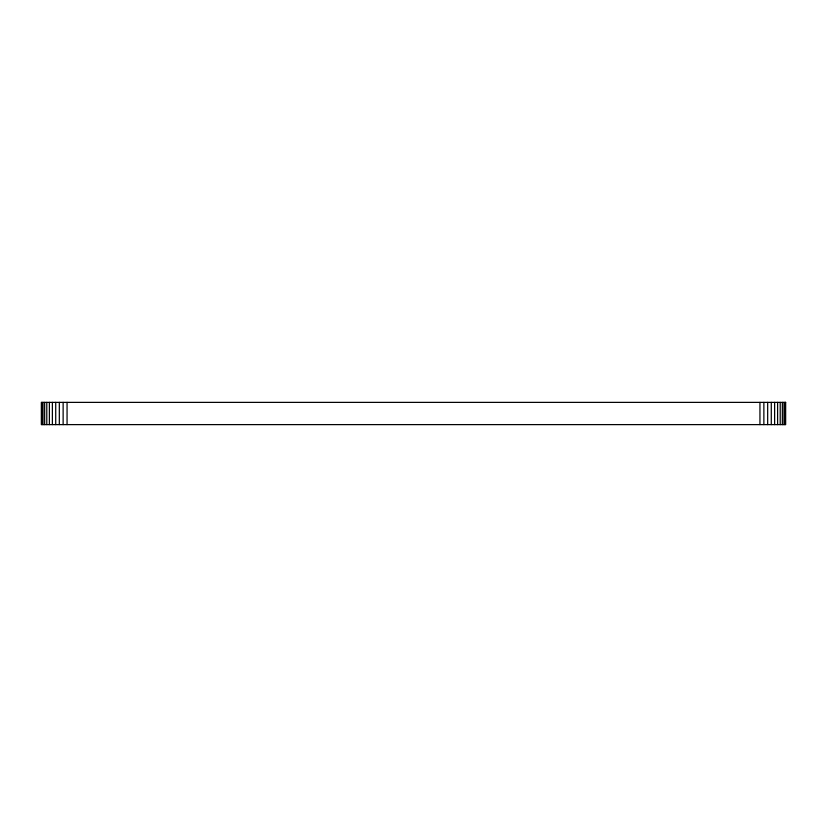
<?xml version="1.0" encoding="UTF-8"?>
<svg xmlns="http://www.w3.org/2000/svg" width="827" height="827" viewBox="0 0 827 827"><rect width="100%" height="100%" fill="white"/><g stroke="black" fill="none" stroke-linecap="round" stroke-linejoin="round"><path stroke-width="1.24" d="M785.102 402.377L785.102 424.613M783.996 402.377L783.996 424.613M782.352 402.377L782.352 424.613M780.212 402.377L780.212 424.613M777.618 402.377L777.618 424.613M774.62 402.377L774.62 424.613M771.281 402.377L771.281 424.613M767.673 402.377L767.673 424.613M763.869 402.377L763.869 424.613M759.941 402.377L759.941 424.613M67.059 402.377L67.059 424.613M63.131 402.377L63.131 424.613M59.327 402.377L59.327 424.613M55.719 402.377L55.719 424.613M52.38 402.377L52.38 424.613M49.382 402.377L49.382 424.613M46.788 402.377L46.788 424.613M44.648 402.377L44.648 424.613M43.004 402.377L43.004 424.613M41.898 402.377L41.898 424.613M785.65 402.377L41.35 402.377L41.35 424.613L785.65 424.613L785.65 402.377"/></g></svg>
